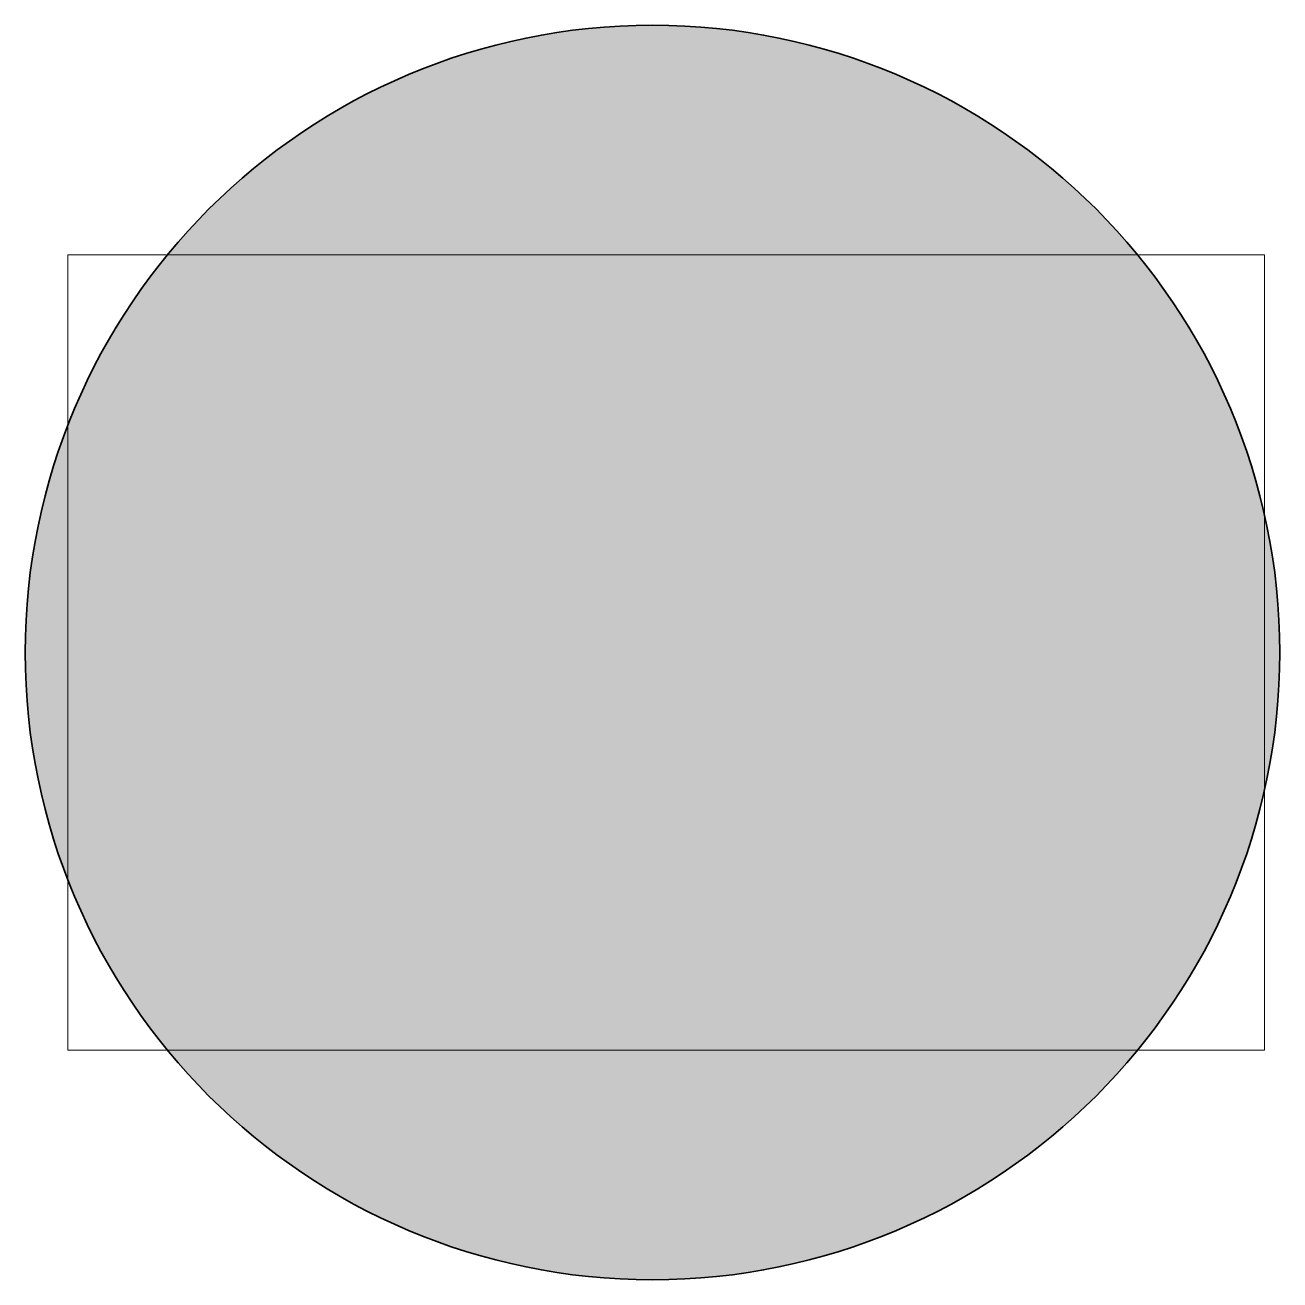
# Model space of a CAD drawing. Header units: millimetres. Extents: x 133.8 to 193.8, y -182.2 to -122.2.
import ezdxf

# ---------------------------------------------------------------- set-up
doc = ezdxf.new("R2010")
doc.units = ezdxf.units.MM
doc.header["$MEASUREMENT"] = 0
doc.layers.add('Layer 2', color=7, linetype='Continuous', lineweight=0)
picture_1 = doc.add_image_def('image1.png', size_in_pixel=(2001, 1330))

msp = doc.modelspace()

# ---------------------------------------------------------------- hatches: boundary and pattern name
at = {"layer": 'Layer 2'}
h = msp.add_hatch(color=7, dxfattribs=at)
h.dxf.hatch_style = 2
edge = h.paths.add_edge_path()
edge.add_arc((163.781, -152.241), 30, 0, 360)

# ---------------------------------------------------------------- linework, layer by layer
at = {"layer": 'Layer 2', "color": 250, "lineweight": 35}
msp.add_circle((163.781, -152.241), 30, dxfattribs=at)

# ---------------------------------------------------------------- pictures from other files: only their frames are drawn
at = {"layer": 'Layer 2'}
image = msp.add_image(picture_1, insert=(135.823, -171.259), size_in_units=(57.224, 38.035), dxfattribs=at)

doc.saveas('drawing.dxf')
